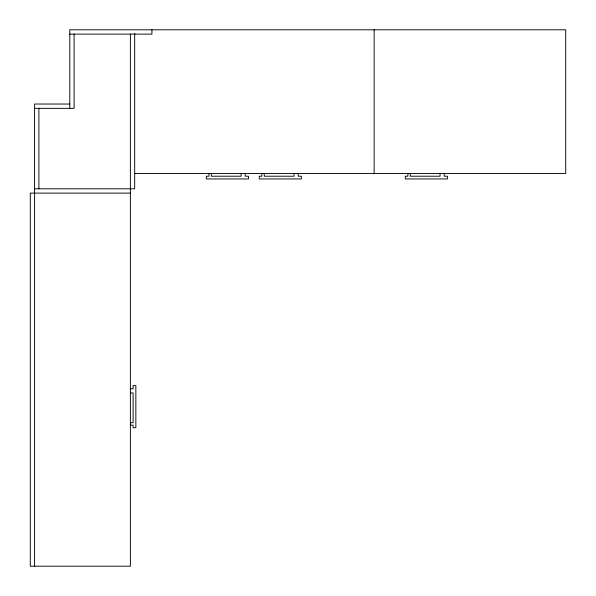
<?xml version="1.0" encoding="UTF-8"?>
<svg xmlns="http://www.w3.org/2000/svg" width="596" height="596" viewBox="0 0 596 596"><rect width="100%" height="100%" fill="white"/><g stroke="black" fill="none" stroke-linecap="round" stroke-linejoin="round"><path stroke-width="0.89" d="M69.792 34.114L151.928 34.114L151.928 29.8M69.792 104.032L34.59 104.032L34.59 566.2M34.59 108.345L74.098 108.345L74.098 34.114M134.689 173.481L565.723 173.481L565.723 29.8L69.792 29.8L69.792 108.345M34.59 188.805L134.689 188.805L134.689 33.51M130.375 193.111L30.277 193.111L30.277 566.2L130.375 566.2L130.375 34.114M130.375 388.808L133.109 388.808L133.109 385.619L135.851 385.619L135.851 427.719L133.109 427.719L133.109 425.119L130.375 425.119M130.375 392.965L133.109 392.965L133.109 422.735L130.375 422.735M444.206 173.481L444.206 176.215L447.402 176.215L447.402 178.949L405.302 178.949L405.302 176.215L407.902 176.215L407.902 173.481M440.057 173.481L440.057 176.215L410.286 176.215L410.286 173.481M374.146 29.8L374.146 173.481M298.186 173.481L298.186 176.215L301.382 176.215L301.382 178.949L259.282 178.949L259.282 176.215L261.875 176.215L261.875 173.481M294.037 173.481L294.037 176.215L264.266 176.215L264.266 173.481M245.261 173.481L245.261 176.215L248.458 176.215L248.458 178.949L206.358 178.949L206.358 176.215L208.958 176.215L208.958 173.481M241.112 173.481L241.112 176.215L211.342 176.215L211.342 173.481M38.896 108.345L38.896 188.805"/></g></svg>
